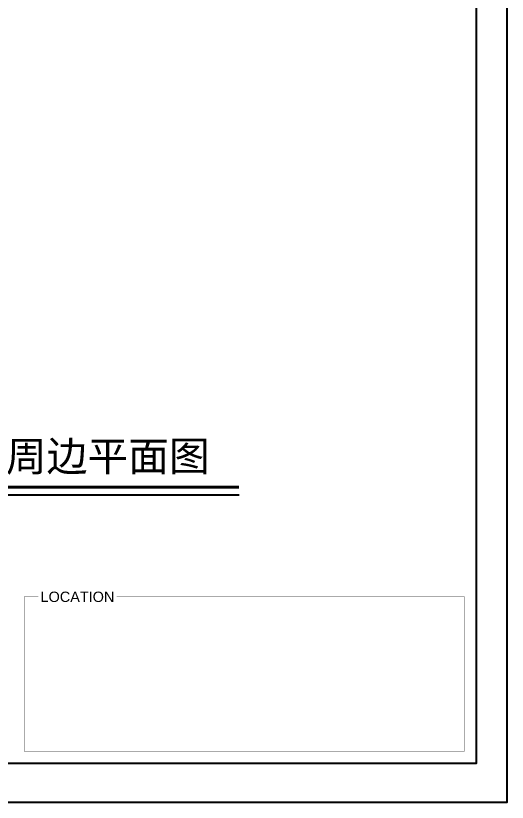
# Model space of a CAD drawing. Header units: inches. Extents: x -17552 to 36880, y -24560 to 13931.
# Drawn here: x 24553 to 36880, y -24560 to -4833 of the extents above; entities that cross this region are included whole.
import ezdxf

# ---------------------------------------------------------------- set-up
doc = ezdxf.new("R2010")
doc.units = ezdxf.units.IN
doc.header["$MEASUREMENT"] = 0
doc.styles.get("Standard").update_dxf_attribs({"font": 'arial.ttf'})

msp = doc.modelspace()

# ---------------------------------------------------------------- linework, layer by layer
msp.add_lwpolyline([(-16774.6, 12959), (36102.2, 12959), (36102.2, -23588.2), (-16774.6, -23588.2)], close=True)
for points in [[(34287.8, -24560.2), (36879.8, -24560.2), (36879.8, 11339)], [(16860.7, -16851), (30155.3, -16851)], [(-17552.2, -21968.2), (-17552.2, -24560.2), (34287.8, -24560.2)]]:
    msp.add_lwpolyline(points)
for points, const_width in [([(16860.7, -16653.8), (30155.3, -16653.8)], 75), ([(27081.1, -19401), (35802.2, -19401), (35802.2, -23288.2), (24772.5, -23288.2), (24772.5, -19401), (25122.2, -19401)], 6.48)]:
    msp.add_lwpolyline(points, dxfattribs=dict(const_width=const_width))

# ---------------------------------------------------------------- texts
msp.add_text('LOCATION', height=259.2).set_placement((25175.9, -19536.5))
at = {"insert": (17146.7, -15505.8), "char_height": 750, "width": 12792.831, "attachment_point": 1}
msp.add_mtext('{\\fSimSun|b0|i0|c134|p2;1F东厅活动场地周边平面图}', dxfattribs=at)

doc.saveas('drawing.dxf')
